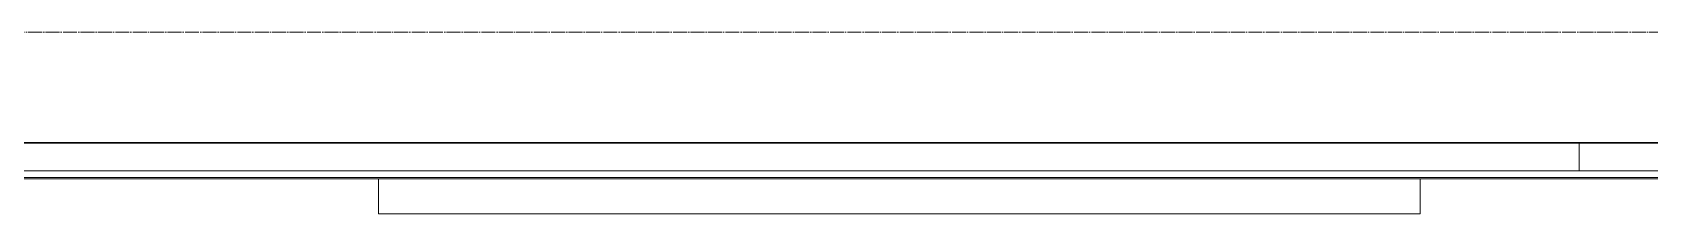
# Model space of a CAD drawing. Header units: millimetres. Extents: x -32 to 417638015, y -35 to 175284279.
# Drawn here: x 417183594 to 417185923, y 175251683 to 175251945 of the extents above; entities that cross this region are included whole.
import ezdxf

# ---------------------------------------------------------------- set-up
doc = ezdxf.new("R2010")
doc.units = ezdxf.units.MM
doc.linetypes.add('ADSK_Линия сетки', pattern=[25, 20, -2.5, 0, -2.5])
for name, color, linetype, lineweight in [('_ЭМ_ТХобщее_слой', 7, 'Continuous', 30), ('Оси', 253, 'Continuous', 9), ('Стены несущие', 7, 'Continuous', 30), ('Стены отделка', 7, 'Continuous', 30), ('Стены штриховка', 7, 'Continuous', 9), ('ТХ', 5, 'Continuous', 0), ('ШТРИХОВКА', 252, 'Continuous', 15)]:
    doc.layers.add(name, color=color, linetype=linetype, lineweight=lineweight)
doc.layers.add('ЭОМ_Лотки рабочие', color=5, linetype='Continuous')

# ---------------------------------------------------------------- blocks, each defined once
blk = doc.blocks.new('ТХ 3 этаж')
at = {"layer": 'ТХ', "color": 8}
blk.add_lwpolyline([(61211.66465654355, 20023.93217649753), (59711.66465654355, 20023.93217649753), (59711.66465654355, 20073.93217649753), (61211.66465654355, 20073.93217649753)], close=True, dxfattribs=at)
blk = doc.blocks.new('План 3 этажа')
at = {"layer": 'Оси', "color": 8, "linetype": 'ADSK_Линия сетки'}
blk.add_line((-10051.77423916385, 20403.90181029199), (56512.19555426505, 20403.90181029178), dxfattribs=at)
at = {"layer": 'Стены несущие', "color": 8}
blk.add_line((49666.43868048757, 20244.47435484624), (55510.35821984214, 20244.47435484621), dxfattribs=at)
at = {"layer": 'Стены отделка', "color": 8, "lineweight": 9}
for p, q in [((54429.60819975147, 20204.47435484622), (54429.60819975147, 20244.47435484622)), ((54600.1947242872, 20204.47435484622), (49682.34267625352, 20204.47435484623)), ((49698.43868048757, 20192.47435484623), (54588.1947242872, 20192.47435484622))]:
    blk.add_line(p, q, dxfattribs=at)
at = {"layer": 'Стены штриховка', "color": 8}
blk.add_line((49696.43868048757, 20194.47435484623), (54590.1947242872, 20194.47435484622), dxfattribs=at)
at = {"layer": 'ЭОМ_Лотки рабочие'}
blk.add_blockref('ТХ 3 этаж', (-7010.895253870607, 118.5421783487909), dxfattribs=at)
blk = doc.blocks.new('_ЭМ_ТХ2_3 этаж_нов')
at = {"layer": 'ТХ', "color": 8}
blk.add_lwpolyline([(60193.86137338125, 19988.57254455428), (58693.86137338125, 19988.57254455428), (58693.86137338125, 20038.57254455428), (60193.86137338125, 20038.57254455428)], close=True, dxfattribs=at)

msp = doc.modelspace()

# ---------------------------------------------------------------- block references
at = {"layer": '_ЭМ_ТХобщее_слой', "lineweight": 50}
msp.add_blockref('_ЭМ_ТХ2_3 этаж_нов', (417125398.491967, 175231694.5649611), dxfattribs=at)
at = {"layer": 'ШТРИХОВКА'}
msp.add_blockref('План 3 этажа', (417131391.5839376, 175231540.6631508), dxfattribs=at)

doc.saveas('drawing.dxf')
